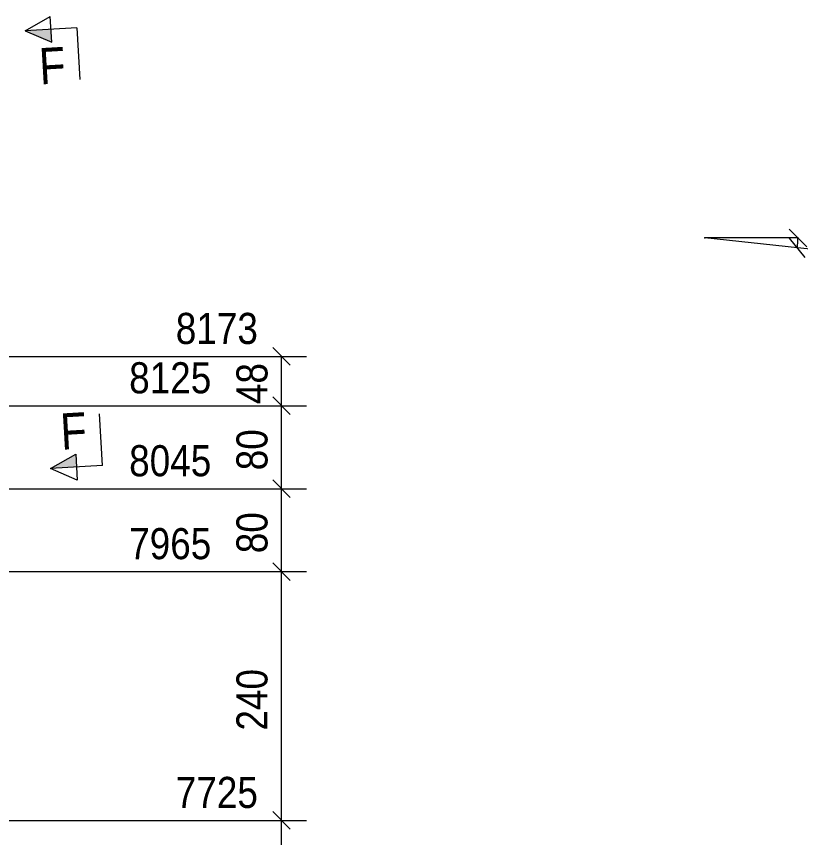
# Model space of a CAD drawing. Header units: millimetres. Extents: x 2 to 579, y 0 to 825.
# Drawn here: x 120.9 to 196.6, y 637.7 to 716.9 of the extents above; entities that cross this region are included whole.
import ezdxf

# ---------------------------------------------------------------- set-up
doc = ezdxf.new("R2010")
doc.units = ezdxf.units.MM
doc.linetypes.add('XKITLINE00', pattern=[0])
doc.layers.add('Dimensions', color=7, linetype='Continuous', lineweight=0)
doc.layers.add('Section', color=6, linetype='Continuous', lineweight=0)
doc.styles.add('ARIAL', font='ARIAL.TTF')

# ---------------------------------------------------------------- blocks, each defined once
blk = doc.blocks.new('*A131')
at = {"layer": 'Dimensions', "color": 7, "linetype": 'XKITLINE00', "lineweight": 0}
for p, q in [((197.146, 694.727), (195.449, 696.424)), ((196.298, 695.575), (187.298, 695.575)), ((196.248, 694.631), (187.298, 695.575)), ((197.003, 693.698), (195.493, 695.564)), ((294.672, 684.25), (196.248, 694.631))]:
    blk.add_line(p, q, dxfattribs=at)
blk.add_arc((187.298, 695.575), 9, 353.97889, 360, dxfattribs=at)
at = {"layer": 'Dimensions', "color": 7}
for p in [(187.298, 695.575), (196.298, 695.575), (196.248, 694.631)]:
    blk.add_point(p, dxfattribs=at)
at = {"layer": 'Dimensions', "color": 3, "style": 'ARIAL', "width": 0.85}
blk.add_text('6°', height=3, rotation=86.99218, dxfattribs=at).set_placement((200.68, 692.957))
blk = doc.blocks.new('*A179')
at = {"layer": 'Section'}
for points in [[(124.279, 714.448), (121.711, 715.55), (124.207, 715.696)], [(126.666, 673.465), (124.17, 673.319), (126.593, 674.713)]]:
    blk.add_hatch(color=3, dxfattribs=at).paths.add_polyline_path(points, flags=17)
at = {"layer": 'Section', "color": 3, "linetype": 'XKITLINE00', "lineweight": 0}
for p, q in [((121.711, 715.55), (124.134, 716.943)), ((124.279, 714.448), (124.134, 716.943)), ((121.711, 715.55), (124.279, 714.448)), ((124.17, 673.319), (126.593, 674.713)), ((126.593, 674.713), (126.738, 672.217)), ((126.738, 672.217), (124.17, 673.319))]:
    blk.add_line(p, q, dxfattribs=at)
at = {"layer": 'Section', "color": 1, "linetype": 'XKITLINE00', "lineweight": 0}
for p, q in [((126.703, 715.841), (121.711, 715.55)), ((126.703, 715.841), (126.993, 710.849)), ((129.161, 673.61), (128.871, 678.602)), ((129.161, 673.61), (124.17, 673.319))]:
    blk.add_line(p, q, dxfattribs=at)
at = {"layer": 'Section', "color": 7, "style": 'ARIAL', "width": 0.85}
for p in [(123.164, 710.376), (125.216, 675.133)]:
    blk.add_text('F', height=3.5, rotation=3.33461, dxfattribs=at).set_placement(p)
blk = doc.blocks.new('*A194')
at = {"layer": 'Dimensions', "color": 7, "linetype": 'XKITLINE00', "lineweight": 0}
for p, q in [((145.601, 640.231), (147.299, 638.534)), ((92.45, 639.383), (148.85, 639.383)), ((146.45, 631.383), (146.45, 639.383)), ((145.601, 632.231), (147.299, 630.534)), ((92.45, 631.383), (148.85, 631.383))]:
    blk.add_line(p, q, dxfattribs=at)
at = {"layer": 'Dimensions', "color": 3}
for p in [(146.45, 639.383), (146.45, 631.383)]:
    blk.add_point(p, dxfattribs=at)
at = {"layer": 'Dimensions', "color": 3, "style": 'ARIAL', "width": 0.85}
blk.add_text('7725', height=3, dxfattribs=at).set_placement((136.25, 640.583))
blk.add_text('80', height=3, rotation=90.00021, dxfattribs=at).set_placement((145.1, 633.157))
blk = doc.blocks.new('*A195')
at = {"layer": 'Dimensions', "color": 7, "linetype": 'XKITLINE00', "lineweight": 0}
for p, q in [((145.601, 664.231), (147.299, 662.534)), ((92.45, 663.383), (148.85, 663.383)), ((146.45, 639.383), (146.45, 663.383)), ((145.601, 640.231), (147.299, 638.534)), ((92.45, 639.383), (148.85, 639.383))]:
    blk.add_line(p, q, dxfattribs=at)
at = {"layer": 'Dimensions', "color": 3}
for p in [(146.45, 663.383), (146.45, 639.383)]:
    blk.add_point(p, dxfattribs=at)
at = {"layer": 'Dimensions', "color": 3, "style": 'ARIAL', "width": 0.85}
blk.add_text('7965', height=3, dxfattribs=at).set_placement((131.75, 664.583))
blk.add_text('240', height=3, rotation=90.00021, dxfattribs=at).set_placement((145.1, 648.045))
blk = doc.blocks.new('*A196')
at = {"layer": 'Dimensions', "color": 7, "linetype": 'XKITLINE00', "lineweight": 0}
for p, q in [((145.601, 672.231), (147.299, 670.534)), ((92.45, 671.383), (148.85, 671.383)), ((146.45, 663.383), (146.45, 671.383)), ((145.601, 664.231), (147.299, 662.534)), ((92.45, 663.383), (148.85, 663.383))]:
    blk.add_line(p, q, dxfattribs=at)
at = {"layer": 'Dimensions', "color": 3}
for p in [(146.45, 671.383), (146.45, 663.383)]:
    blk.add_point(p, dxfattribs=at)
at = {"layer": 'Dimensions', "color": 3, "style": 'ARIAL', "width": 0.85}
blk.add_text('8045', height=3, dxfattribs=at).set_placement((131.75, 672.583))
blk.add_text('80', height=3, rotation=90.00021, dxfattribs=at).set_placement((145.1, 665.157))
blk = doc.blocks.new('*A197')
at = {"layer": 'Dimensions', "color": 7, "linetype": 'XKITLINE00', "lineweight": 0}
for p, q in [((145.601, 680.231), (147.299, 678.534)), ((92.45, 679.383), (148.85, 679.383)), ((146.45, 671.383), (146.45, 679.383)), ((145.601, 672.231), (147.299, 670.534)), ((92.45, 671.383), (148.85, 671.383))]:
    blk.add_line(p, q, dxfattribs=at)
at = {"layer": 'Dimensions', "color": 3}
for p in [(146.45, 679.383), (146.45, 671.383)]:
    blk.add_point(p, dxfattribs=at)
at = {"layer": 'Dimensions', "color": 3, "style": 'ARIAL', "width": 0.85}
blk.add_text('8125', height=3, dxfattribs=at).set_placement((131.75, 680.583))
blk.add_text('80', height=3, rotation=90.00021, dxfattribs=at).set_placement((145.1, 673.157))
blk = doc.blocks.new('*A198')
at = {"layer": 'Dimensions', "color": 7, "linetype": 'XKITLINE00', "lineweight": 0}
for p, q in [((145.601, 684.994), (147.299, 683.296)), ((96.2, 684.145), (148.85, 684.145)), ((146.45, 679.383), (146.45, 684.145)), ((145.601, 680.231), (147.299, 678.534)), ((92.45, 679.383), (148.85, 679.383))]:
    blk.add_line(p, q, dxfattribs=at)
at = {"layer": 'Dimensions', "color": 3}
for p in [(146.45, 684.145), (146.45, 679.383)]:
    blk.add_point(p, dxfattribs=at)
at = {"layer": 'Dimensions', "color": 3, "style": 'ARIAL', "width": 0.85}
blk.add_text('8173', height=3, dxfattribs=at).set_placement((136.25, 685.345))
blk.add_text('48', height=3, rotation=90.00021, dxfattribs=at).set_placement((145.1, 679.539))

msp = doc.modelspace()

# ---------------------------------------------------------------- block references
at = {"lineweight": 0}
for name in ['*A179', '*A131', '*A198', '*A197', '*A196', '*A195', '*A194']:
    msp.add_blockref(name, (0, 0), dxfattribs=at)

doc.saveas('drawing.dxf')
